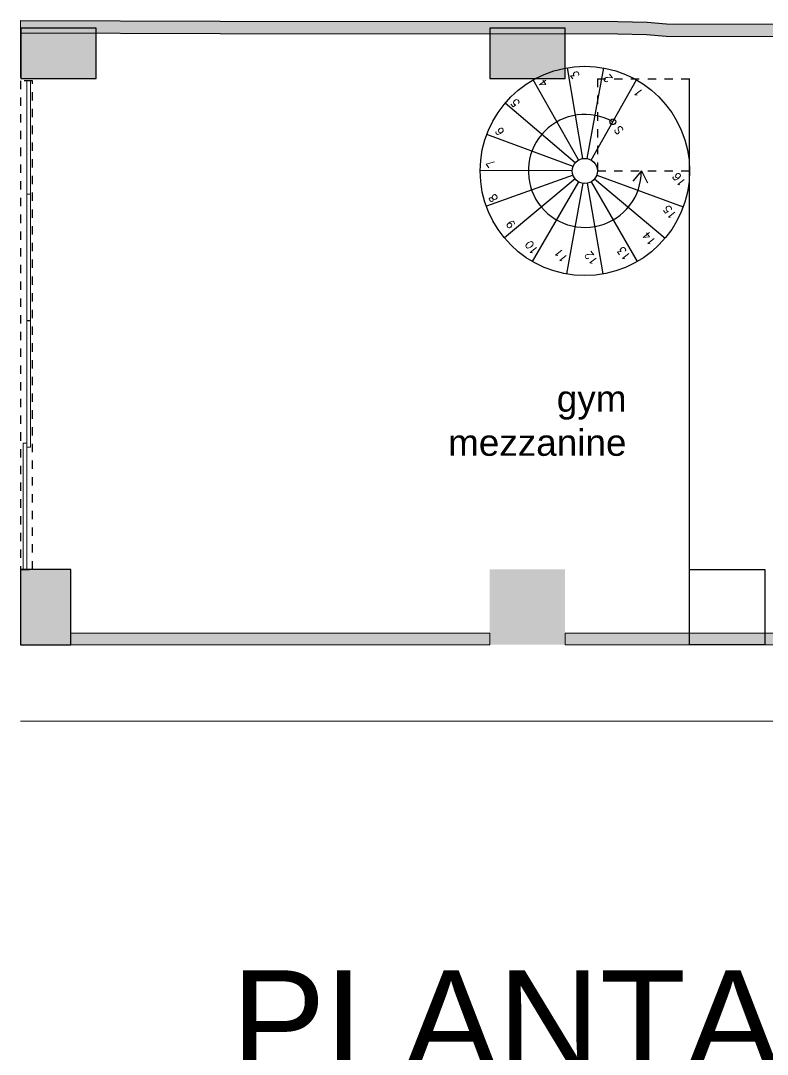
# Model space of a CAD drawing. Header units: metres. Extents: x -598 to 357, y -242 to 574.
# Drawn here: x -307.14 to -298.22, y 315.99 to 328.34 of the extents above; entities that cross this region are included whole.
import ezdxf

# ---------------------------------------------------------------- set-up
doc = ezdxf.new("R2010")
doc.units = ezdxf.units.M
doc.linetypes.add('xref_Nivel PB$0$DASHED2', pattern=[0.375, 0.25, -0.125])
doc.linetypes.add('xref_Nivel TIPICO$0$HIDDEN2', pattern=[0.1875, 0.125, -0.0625])
for name, color, linetype in [('000-GRADAS', 2, 'Continuous'), ('_TEXTO TITULOS', 251, 'Continuous'), ('GRADAS', 1, 'Continuous'), ('MINUSV', 7, 'Continuous'), ('T-texto', 8, 'Continuous'), ('Texto Gradas', 1, 'Continuous'), ('xref_Nivel PB$0$D-dintel mamposteria', 1, 'Continuous'), ('xref_Nivel TIPICO$0$D-dintel mamposteria', 1, 'Continuous'), ('xref_Nivel TIPICO$0$H-hatch mamposteria', 8, 'Continuous')]:
    doc.layers.add(name, color=color, linetype=linetype)
doc.layers.add('Muro Mamspoteria', color=5, linetype='Continuous', lineweight=9)
doc.layers.add('xref_Nivel TIPICO$0$P-puerta', color=1, linetype='Continuous', lineweight=18)
doc.styles.add('Romans', font='romans.shx')
doc.styles.get("Standard").update_dxf_attribs({"font": 'arial.ttf'})
doc.styles.add('TS', font='arial.ttf')

# ---------------------------------------------------------------- blocks, each defined once
blk = doc.blocks.new('columna')
at = {"true_color": 0x939598}
h = blk.add_hatch(color=252, dxfattribs=at)
h.dxf.hatch_style = 1
h.paths.add_polyline_path([(154.747, 259.896), (155.647, 259.896), (155.647, 259.296), (154.747, 259.296)])
at = {"color": 252, "true_color": 0x939598}
blk.add_lwpolyline([(154.747, 259.896), (155.647, 259.896), (155.647, 259.296), (154.747, 259.296), (154.747, 259.896)], dxfattribs=at)
blk = doc.blocks.new('*U307')
at = {"layer": 'xref_Nivel TIPICO$0$D-dintel mamposteria', "linetype": 'xref_Nivel TIPICO$0$HIDDEN2', "ltscale": 0.5}
blk.add_lwpolyline([(0.14, 0), (0, 0), (0, 5.837), (0.14, 5.837)], close=True, dxfattribs=at)

msp = doc.modelspace()

# ---------------------------------------------------------------- hatches: boundary and pattern name
at = {"true_color": 0x939598}
h = msp.add_hatch(color=252, dxfattribs=at)
h.dxf.hatch_style = 1
h.paths.add_polyline_path([(-300.639, 321.785), (-301.539, 321.785), (-301.539, 320.885), (-300.639, 320.885)])
at = {"layer": 'xref_Nivel TIPICO$0$H-hatch mamposteria', "transparency": 33554585}
h = msp.add_hatch(color=256, dxfattribs=at)
h.dxf.hatch_style = 1
h.paths.add_polyline_path([(-292.647, 328.222), (-292.647, 328.316), (-296.74, 328.292), (-299.427, 328.3), (-299.66, 328.319), (-300.011, 328.327), (-304.757, 328.331), (-307.139, 328.339), (-307.139, 328.189), (-304.758, 328.181), (-301.539, 328.178), (-301.539, 328.249), (-300.639, 328.249), (-300.639, 328.177), (-300.012, 328.177), (-299.667, 328.169), (-299.433, 328.15), (-296.74, 328.142), (-293.547, 328.161), (-293.547, 328.222)])
h = msp.add_hatch(color=256, dxfattribs=at)
h.dxf.hatch_style = 1
h.paths.add_polyline_path([(-306.539, 320.885), (-301.539, 320.885), (-301.539, 321.025), (-306.539, 321.025)])
h.paths.add_polyline_path([(-300.639, 320.885), (-293.857, 320.885), (-293.857, 321.025), (-300.639, 321.025)])

# ---------------------------------------------------------------- linework, layer by layer
at = {"color": 252, "true_color": 0x939598}
msp.add_lwpolyline([(-299.153, 321.785), (-298.253, 321.785), (-298.253, 320.885), (-299.153, 320.885), (-299.153, 327.649)], dxfattribs=at)
at = {"layer": '000-GRADAS', "color": 5}
for points in [[(-307.139, 328.339), (-304.757, 328.331), (-300.011, 328.327), (-299.66, 328.319), (-299.427, 328.3), (-296.74, 328.292), (-292.647, 328.316)], [(-292.647, 328.166), (-296.74, 328.142), (-299.433, 328.15), (-299.667, 328.169), (-300.012, 328.177), (-304.758, 328.181), (-307.139, 328.189)]]:
    msp.add_lwpolyline(points, dxfattribs=at)
at = {"layer": 'GRADAS', "linetype": 'Continuous', "lineweight": -2}
for p, q in [((-300.428, 326.692), (-300.611, 327.777)), ((-300.375, 326.692), (-300.176, 327.774)), ((-300.477, 326.675), (-301.021, 327.631)), ((-300.327, 326.674), (-299.787, 327.632)), ((-300.517, 326.641), (-301.355, 327.353)), ((-300.543, 326.596), (-301.575, 326.978)), ((-300.553, 326.545), (-301.653, 326.55)), ((-300.544, 326.494), (-301.579, 326.122)), ((-300.518, 326.448), (-301.363, 325.744)), ((-300.288, 326.448), (-299.446, 325.74)), ((-300.262, 326.493), (-299.228, 326.116)), ((-299.728, 326.544), (-299.831, 326.422)), ((-299.728, 326.544), (-299.654, 326.402)), ((-300.478, 326.415), (-301.031, 325.464)), ((-300.429, 326.397), (-300.623, 325.314)), ((-300.377, 326.396), (-300.188, 325.313)), ((-300.328, 326.414), (-299.779, 325.461))]:
    msp.add_line(p, q, dxfattribs=at)
for centre, radius in [((-300.403, 326.544), 1.25), ((-300.069, 327.132), 0.0342), ((-300.403, 326.544), 0.15)]:
    msp.add_circle(centre, radius, dxfattribs=at)
msp.add_arc((-300.403, 326.544), 0.675, 60.3861, 0, dxfattribs=at)
at = {"layer": 'Muro Mamspoteria'}
for points in [[(-307.139, 327.66), (-307.139, 328.339)], [(-306.539, 320.885), (-301.539, 320.885), (-301.539, 321.025), (-306.539, 321.025), (-306.539, 320.885)], [(-300.639, 320.885), (-293.857, 320.885), (-293.857, 321.025), (-300.639, 321.025), (-300.639, 320.885)], [(-307.139, 319.972), (-292.653, 319.972)]]:
    msp.add_lwpolyline(points, dxfattribs=at)
at = {"layer": 'xref_Nivel PB$0$D-dintel mamposteria', "linetype": 'xref_Nivel PB$0$DASHED2', "ltscale": 0.4}
for p, q in [((-300.253, 327.644), (-299.153, 327.644)), ((-300.253, 326.544), (-299.153, 326.544))]:
    msp.add_line(p, q, dxfattribs=at)
msp.add_lwpolyline([(-300.253, 327.644), (-300.253, 326.544)], dxfattribs=at)
at = {"layer": 'xref_Nivel TIPICO$0$P-puerta'}
for points in [[(-307.021, 327.622), (-307.021, 324.756), (-307.066, 324.756), (-307.066, 327.622)], [(-307.066, 327.622), (-307.021, 327.622)], [(-307.021, 326.266), (-307.066, 326.266)], [(-307.066, 324.754), (-307.066, 321.785), (-307.111, 321.785), (-307.111, 323.294), (-307.066, 323.294)], [(-307.066, 324.754), (-307.021, 324.754), (-307.021, 323.244), (-307.066, 323.244)]]:
    msp.add_lwpolyline(points, dxfattribs=at)

# ---------------------------------------------------------------- block references
at = {"layer": 'MINUSV', "xscale": -1}
for p in [(-151.491, 68.353), (-145.891, 68.353)]:
    msp.add_blockref('columna', p, dxfattribs=at)
at = {"layer": 'MINUSV', "xscale": -1, "rotation": 270}
msp.add_blockref('columna', (-566.435, 166.138), dxfattribs=at)
at = {"layer": 'Muro Mamspoteria', "lineweight": 0, "xscale": -1}
msp.add_blockref('*U307', (-306.999, 321.785), dxfattribs=at)

# ---------------------------------------------------------------- texts
at = {"layer": '_TEXTO TITULOS', "style": 'TS'}
msp.add_text('PLANTA BAJA', height=1.20483, dxfattribs=at).set_placement((-304.622, 315.791))
at = {"layer": 'T-texto', "insert": (-299.906, 323.137), "char_height": 0.31534, "attachment_point": 9}
msp.add_mtext_dynamic_manual_height_columns('gym mezzanine', width=1.95641, gutter_width=0.938, heights=[0], dxfattribs=at)
at = {"layer": 'Texto Gradas', "char_height": 0.0956, "attachment_point": 3, "rotation": 127.5134, "style": 'Romans'}
for s, width, insert in [('3', 0.125, (-300.583, 327.692)), ('2', 0.125, (-300.191, 327.653)), ('4', 0.125, (-300.962, 327.594)), ('1', 0.40959, (-299.827, 327.482)), ('5', 0.125, (-301.298, 327.359)), ('6', 0.125, (-301.482, 327.019)), ('S', 0.125, (-300.061, 327.035)), ('7', 0.125, (-301.59, 326.636)), ('16', 0.125, (-299.367, 326.477)), ('8', 0.125, (-301.56, 326.223)), ('15', 0.125, (-299.478, 326.087)), ('9', 0.125, (-301.353, 325.91)), ('10', 0.125, (-301.127, 325.665)), ('14', 0.125, (-299.724, 325.773)), ('11', 0.125, (-300.776, 325.568)), ('12', 0.125, (-300.416, 325.539)), ('13', 0.125, (-300.025, 325.592))]:
    msp.add_mtext_dynamic_manual_height_columns(s, width=width, gutter_width=12.5, heights=[0], dxfattribs=dict(at, insert=insert))

doc.saveas('drawing.dxf')
